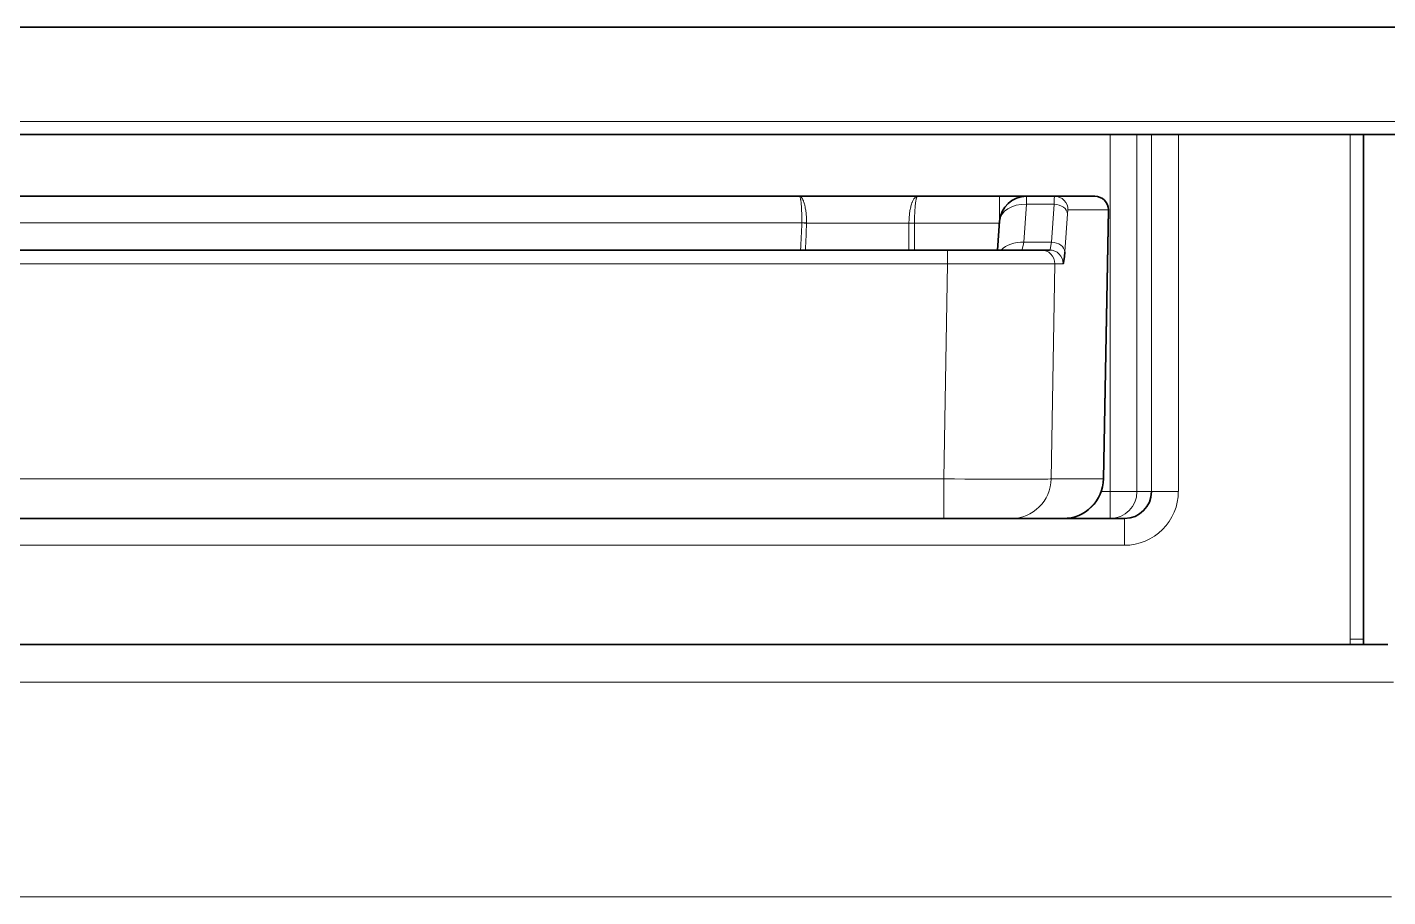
# Model space of a CAD drawing. Header units: inches. Extents: x -1096 to 3103, y -191 to 3207.
# Drawn here: x 1696.7 to 1747.4, y 1230.7 to 1263.1 of the extents above; entities that cross this region are included whole.
import ezdxf

# ---------------------------------------------------------------- set-up
doc = ezdxf.new("R2010")
doc.units = ezdxf.units.IN

msp = doc.modelspace()

# ---------------------------------------------------------------- linework, layer by layer
at = {"lineweight": 35}
for p, q in [((1791.964, 1263.141), (1654.793, 1263.141)), ((1654.793, 1263.141), (1791.964, 1263.141)), ((1791.964, 1259.141), (1654.793, 1259.141)), ((1746.464, 1259.141), (1746.464, 1240.341)), ((1529.331, 1256.841), (1725.459, 1256.841)), ((1729.847, 1256.841), (1732.901, 1256.841)), ((1732.901, 1256.841), (1733.907, 1256.841)), ((1733.907, 1256.841), (1734.957, 1256.841)), ((1734.957, 1256.841), (1736.456, 1256.841)), ((1736.776, 1246.313), (1736.961, 1256.331)), ((1732.909, 1255.91), (1732.834, 1254.841)), ((1319.08, 1254.841), (1730.968, 1254.841)), ((1730.968, 1254.841), (1734.463, 1254.841)), ((1734.463, 1254.841), (1734.774, 1254.841)), ((1730.835, 1244.841), (1319.222, 1244.841)), ((1720.555, 1244.841), (1720.556, 1244.841)), ((1733.331, 1244.841), (1730.835, 1244.841)), ((1733.811, 1244.841), (1733.331, 1244.841)), ((1733.807, 1244.841), (1737.566, 1244.841)), ((1747.367, 1240.147), (1305.562, 1240.147))]:
    msp.add_line(p, q, dxfattribs=at)
at = {"lineweight": 13}
for p, q in [((1654.793, 1259.632), (1791.964, 1259.632)), ((1737.025, 1245.841), (1737.025, 1259.141)), ((1738.025, 1259.141), (1738.025, 1245.841)), ((1738.567, 1245.841), (1738.567, 1259.141)), ((1739.567, 1259.141), (1739.567, 1245.841)), ((1745.964, 1240.341), (1745.964, 1259.141)), ((1732.901, 1255.841), (1732.901, 1256.841)), ((1733.907, 1256.841), (1733.907, 1256.548)), ((1733.907, 1256.548), (1733.808, 1255.133)), ((1734.936, 1256.548), (1733.907, 1256.548)), ((1734.837, 1255.133), (1734.936, 1256.548)), ((1735.435, 1256.185), (1735.336, 1254.771)), ((1736.955, 1256.332), (1735.456, 1256.332)), ((1736.771, 1246.314), (1736.955, 1256.332)), ((1725.547, 1255.858), (1529.331, 1255.858)), ((1729.535, 1255.841), (1729.741, 1255.841)), ((1729.535, 1254.841), (1729.535, 1255.841)), ((1732.901, 1255.841), (1729.741, 1255.841)), ((1729.741, 1255.841), (1729.741, 1254.84)), ((1732.9, 1255.781), (1732.901, 1255.841)), ((1730.968, 1254.332), (1730.968, 1254.841)), ((1733.808, 1255.133), (1734.837, 1255.133)), ((1730.968, 1254.332), (1319.08, 1254.332)), ((1730.835, 1246.314), (1730.968, 1254.332)), ((1734.962, 1254.332), (1734.829, 1246.314)), ((1735.273, 1254.332), (1734.962, 1254.332)), ((1319.222, 1246.314), (1730.835, 1246.314)), ((1730.835, 1244.841), (1730.835, 1246.314)), ((1734.829, 1246.314), (1736.771, 1246.314)), ((1736.69, 1245.841), (1737.025, 1245.841)), ((1737.025, 1245.841), (1738.025, 1245.841)), ((1737.025, 1244.841), (1737.025, 1245.841)), ((1738.025, 1245.841), (1738.567, 1245.841)), ((1739.567, 1245.841), (1738.567, 1245.841)), ((1737.566, 1244.841), (1737.566, 1243.841)), ((1737.566, 1243.841), (1343.746, 1243.841)), ((1747.367, 1240.146), (1305.561, 1240.146)), ((1746.464, 1240.341), (1745.964, 1240.341)), ((1305.352, 1238.738), (1747.577, 1238.738)), ((1747.504, 1230.749), (1305.425, 1230.749))]:
    msp.add_line(p, q, dxfattribs=at)
at = {"lineweight": 35}
for centre, radius, start, end in [((1733.907, 1255.841), 1, 90, 176.0021), ((1736.461, 1256.341), 0.5, 359.2572, 90), ((1735.277, 1246.341), 1.5, 270, 359.3762), ((1743.464, 1240.341), 3, 356.3044, 0)]:
    msp.add_arc(centre, radius, start, end, dxfattribs=at)
at = {"lineweight": 13}
msp.add_arc((1743.464, 1240.341), 2.5, 355.5647, 0, dxfattribs=at)
for centre, major_axis, ratio, start_param, end_param in [((1734.948, 1255.841), (0.009, 1), 0.026202, 0.000229, 0.785627), ((1734.957, 1256.341), (0, -0.5), 0.99863, 1.553343, 3.141593), ((1736.456, 1256.341), (0, -0.5), 0.99863, 1.553343, 3.141593), ((1733.907, 1255.841), (0.998, -0.07), 0.706245, 1.620116, 3.141589), ((1734.936, 1256.194), (0.499, -0.035), 0.706245, 0.07398, 1.620114), ((1735.447, 1255.832), (0.009, 0.5), 0.052392, 0.000918, 0.786316), ((1725.547, 1255.849), (-0.5, -0.002), 0.017452, 4.354444, 4.712258), ((1725.547, 1255.841), (-0.499, 0.023), 0.017437, 4.354809, 4.713126), ((1733.808, 1254.426), (0.998, -0.07), 0.706245, 1.620116, 2.615261), ((1733.758, 1255.841), (0.035, 1), 0.104694, 3.145293, 3.930691), ((1734.463, 1254.341), (0, -0.5), 0.99863, 1.553343, 3.141593), ((1734.8, 1255.841), (0.026, 1), 0.078557, 3.143665, 3.929063), ((1734.774, 1254.341), (0, -0.5), 0.99863, 1.553343, 3.141593), ((1734.837, 1254.78), (0.499, -0.035), 0.706245, 0.07398, 1.620114), ((1730.967, 1254.341), (-4, 0.008), 0.002181, 1.571054, 3.089201), ((1730.834, 1246.341), (-4, 0.025), 0.006543, 1.571018, 3.089165), ((1733.331, 1246.341), (0, -1.5), 0.99863, 0, 1.553343), ((1735.273, 1246.341), (0, 1.5), 0.99863, 3.141593, 4.694936), ((1737.025, 1245.841), (0, -1), 0.999848, 0, 1.570796), ((1737.566, 1245.841), (-2, 0), 0.999848, 1.570796, 3.141593)]:
    msp.add_ellipse(centre, major_axis=major_axis, ratio=ratio, start_param=start_param, end_param=end_param, dxfattribs=at)
at = {"lineweight": 35}
for centre, major_axis, ratio, start_param, end_param in [((1735.299, 1255.832), (0.026, 1.5), 0.052392, 3.142511, 3.927909), ((1737.566, 1245.841), (1, 0), 0.999543, 4.712389, 6.283185)]:
    msp.add_ellipse(centre, major_axis=major_axis, ratio=ratio, start_param=start_param, end_param=end_param, dxfattribs=at)
msp.add_open_spline([(1725.459, 1256.841), (1725.547, 1256.841), (1725.637, 1256.841), (1725.817, 1256.841), (1725.908, 1256.841), (1726.18, 1256.841), (1726.545, 1256.841), (1726.917, 1256.841), (1727.197, 1256.841), (1727.291, 1256.841), (1727.432, 1256.841), (1727.48, 1256.841), (1727.574, 1256.841), (1727.997, 1256.841), (1728.413, 1256.841), (1728.958, 1256.841), (1729.139, 1256.841), (1729.363, 1256.841), (1729.407, 1256.841), (1729.496, 1256.841), (1729.629, 1256.841), (1729.76, 1256.841), (1729.847, 1256.841)], degree=3, knots=[0, 0, 0, 0, 0.0625, 0.0625, 0.125, 0.125, 0.25, 0.375, 0.375, 0.4375, 0.4375, 0.46875, 0.46875, 0.5, 0.75, 0.75, 0.875, 0.875, 0.90625, 0.90625, 0.9375, 1, 1, 1, 1], dxfattribs=at)
at = {"lineweight": 13}
for points, knots in [([(1725.459, 1256.841), (1725.46, 1256.841), (1725.461, 1256.841), (1725.463, 1256.84), (1725.464, 1256.84), (1725.467, 1256.84), (1725.473, 1256.839), (1725.479, 1256.837), (1725.492, 1256.833), (1725.5, 1256.828), (1725.512, 1256.819), (1725.516, 1256.815), (1725.524, 1256.807), (1725.529, 1256.803), (1725.541, 1256.789), (1725.556, 1256.767), (1725.575, 1256.733), (1725.587, 1256.71), (1725.594, 1256.693), (1725.598, 1256.685), (1725.616, 1256.64), (1725.629, 1256.599), (1725.647, 1256.532), (1725.653, 1256.508), (1725.662, 1256.47), (1725.664, 1256.458), (1725.67, 1256.432), (1725.672, 1256.419), (1725.685, 1256.352), (1725.693, 1256.296), (1725.702, 1256.221), (1725.703, 1256.206), (1725.706, 1256.175), (1725.708, 1256.16), (1725.712, 1256.113), (1725.714, 1256.082), (1725.72, 1255.988), (1725.722, 1255.923), (1725.722, 1255.858)], [0, 0, 0, 0, 0.007813, 0.007813, 0.015625, 0.015625, 0.03125, 0.0625, 0.0625, 0.125, 0.125, 0.15625, 0.15625, 0.1875, 0.1875, 0.25, 0.3125, 0.34375, 0.34375, 0.375, 0.375, 0.5, 0.5, 0.5625, 0.5625, 0.59375, 0.59375, 0.625, 0.625, 0.75, 0.75, 0.78125, 0.78125, 0.8125, 0.8125, 0.875, 0.875, 1, 1, 1, 1]), ([(1725.547, 1255.858), (1725.547, 1255.923), (1725.546, 1255.988), (1725.544, 1256.082), (1725.544, 1256.114), (1725.542, 1256.16), (1725.542, 1256.175), (1725.541, 1256.206), (1725.54, 1256.221), (1725.537, 1256.296), (1725.535, 1256.352), (1725.53, 1256.419), (1725.53, 1256.432), (1725.528, 1256.458), (1725.527, 1256.47), (1725.524, 1256.508), (1725.522, 1256.532), (1725.516, 1256.599), (1725.512, 1256.64), (1725.506, 1256.685), (1725.504, 1256.693), (1725.502, 1256.71), (1725.498, 1256.733), (1725.492, 1256.767), (1725.486, 1256.789), (1725.482, 1256.803), (1725.481, 1256.807), (1725.478, 1256.815), (1725.477, 1256.819), (1725.473, 1256.828), (1725.47, 1256.833), (1725.466, 1256.837), (1725.463, 1256.839), (1725.461, 1256.84), (1725.46, 1256.84), (1725.46, 1256.84), (1725.459, 1256.841), (1725.459, 1256.841), (1725.459, 1256.841)], [0, 0, 0, 0, 0.125, 0.125, 0.1875, 0.1875, 0.21875, 0.21875, 0.25, 0.25, 0.375, 0.375, 0.40625, 0.40625, 0.4375, 0.4375, 0.5, 0.5, 0.625, 0.625, 0.65625, 0.65625, 0.6875, 0.75, 0.8125, 0.8125, 0.84375, 0.84375, 0.875, 0.875, 0.9375, 0.9375, 0.96875, 0.984375, 0.984375, 0.992187, 0.992187, 1, 1, 1, 1]), ([(1729.535, 1255.841), (1729.535, 1255.907), (1729.537, 1255.972), (1729.543, 1256.068), (1729.545, 1256.1), (1729.55, 1256.147), (1729.552, 1256.163), (1729.555, 1256.194), (1729.557, 1256.209), (1729.567, 1256.285), (1729.577, 1256.342), (1729.595, 1256.424), (1729.601, 1256.451), (1729.614, 1256.502), (1729.621, 1256.526), (1729.632, 1256.561), (1729.636, 1256.572), (1729.644, 1256.594), (1729.648, 1256.605), (1729.66, 1256.636), (1729.668, 1256.655), (1729.694, 1256.709), (1729.712, 1256.74), (1729.735, 1256.771), (1729.74, 1256.777), (1729.749, 1256.788), (1729.764, 1256.803), (1729.788, 1256.823), (1729.807, 1256.833), (1729.822, 1256.837), (1729.827, 1256.839), (1729.837, 1256.84), (1729.842, 1256.841), (1729.847, 1256.841)], [0, 0, 0, 0, 0.125, 0.125, 0.1875, 0.1875, 0.21875, 0.21875, 0.25, 0.25, 0.375, 0.375, 0.4375, 0.4375, 0.5, 0.5, 0.53125, 0.53125, 0.5625, 0.5625, 0.625, 0.625, 0.75, 0.75, 0.78125, 0.78125, 0.8125, 0.875, 0.9375, 0.9375, 0.96875, 0.96875, 1, 1, 1, 1]), ([(1729.847, 1256.841), (1729.845, 1256.841), (1729.844, 1256.84), (1729.84, 1256.839), (1729.839, 1256.837), (1729.833, 1256.833), (1729.827, 1256.823), (1729.819, 1256.803), (1729.814, 1256.788), (1729.81, 1256.777), (1729.809, 1256.771), (1729.801, 1256.74), (1729.795, 1256.709), (1729.786, 1256.655), (1729.783, 1256.636), (1729.779, 1256.605), (1729.778, 1256.594), (1729.775, 1256.572), (1729.774, 1256.561), (1729.77, 1256.526), (1729.768, 1256.502), (1729.764, 1256.451), (1729.761, 1256.424), (1729.756, 1256.342), (1729.752, 1256.285), (1729.749, 1256.209), (1729.748, 1256.194), (1729.747, 1256.163), (1729.746, 1256.147), (1729.745, 1256.1), (1729.744, 1256.068), (1729.742, 1255.972), (1729.741, 1255.907), (1729.741, 1255.841)], [0, 0, 0, 0, 0.03125, 0.03125, 0.0625, 0.0625, 0.125, 0.1875, 0.21875, 0.21875, 0.25, 0.25, 0.375, 0.375, 0.4375, 0.4375, 0.46875, 0.46875, 0.5, 0.5, 0.5625, 0.5625, 0.625, 0.625, 0.75, 0.75, 0.78125, 0.78125, 0.8125, 0.8125, 0.875, 0.875, 1, 1, 1, 1]), ([(1729.535, 1255.841), (1729.385, 1255.841), (1729.233, 1255.841), (1728.922, 1255.841), (1728.765, 1255.841), (1728.449, 1255.841), (1728.29, 1255.841), (1727.968, 1255.841), (1727.766, 1255.841), (1727.561, 1255.841), (1727.479, 1255.841), (1727.438, 1255.841), (1727.315, 1255.841), (1727.233, 1255.841), (1726.989, 1255.841), (1726.666, 1255.841), (1726.348, 1255.841), (1726.112, 1255.841), (1726.033, 1255.841), (1725.916, 1255.841), (1725.877, 1255.841), (1725.799, 1255.841), (1725.76, 1255.841), (1725.722, 1255.841)], [0, 0, 0, 0, 0.125, 0.125, 0.25, 0.25, 0.375, 0.375, 0.5, 0.53125, 0.53125, 0.5625, 0.5625, 0.625, 0.625, 0.75, 0.875, 0.875, 0.9375, 0.9375, 0.96875, 0.96875, 1, 1, 1, 1])]:
    msp.add_open_spline(points, degree=3, knots=knots, dxfattribs=at)
for points in [[(1725.5, 1254.841), (1725.516, 1255.177), (1725.531, 1255.513), (1725.547, 1255.849)], [(1725.547, 1255.849), (1725.547, 1255.852), (1725.547, 1255.855), (1725.547, 1255.858)], [(1725.722, 1255.841), (1725.708, 1255.507), (1725.694, 1255.174), (1725.68, 1254.841)], [(1725.722, 1255.858), (1725.722, 1255.852), (1725.722, 1255.846), (1725.722, 1255.841)]]:
    msp.add_open_spline(points, degree=3, dxfattribs=at)

doc.saveas('drawing.dxf')
